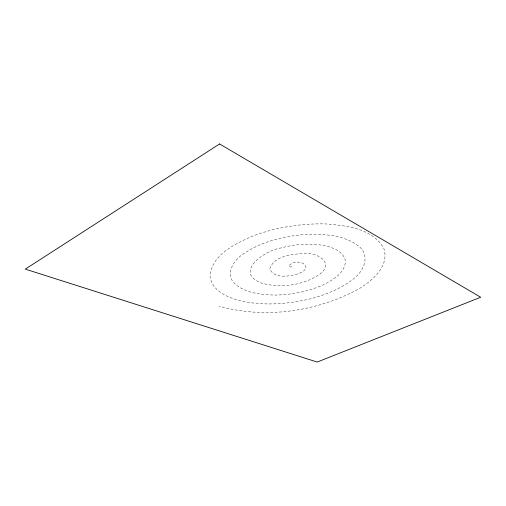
<?xml version="1.0" encoding="UTF-8"?>
<svg xmlns="http://www.w3.org/2000/svg" width="506" height="506" viewBox="0 0 506 506"><rect width="100%" height="100%" fill="white"/><g stroke="black" fill="none" stroke-linecap="round" stroke-linejoin="round"><path stroke-width="0.38" stroke-dasharray="2.53 1.9" d="M292.006 266.807L289.97 266.947L288.749 266.004C296.598 256.137 317.806 267.301 297.174 274.069C288.648 276.478 274.031 278.914 269.818 268.876C273.771 256.017 291.209 254.474 302.664 253.487C316.13 251.646 336.591 262.766 318.476 275.119C301.899 285.542 280.52 288.471 261.703 283.132C232.969 272.272 265.062 250.35 280.501 248.054C295.795 243.949 312.12 242.621 327.629 246.346C334.997 248.522 343.682 252.342 345.377 260.691C345.528 272.329 333.96 279.198 324.947 284.062C309.495 291.361 292.405 294.72 275.372 295.074C261.248 294.789 245.657 293.353 234.594 283.613C225.252 274.492 233.038 260.957 241.963 254.91C259.742 242.115 281.678 236.713 303.195 234.632C322.252 233.772 343.473 234.303 359.209 246.517C370.253 255.897 363.89 270.811 354.2 278.319C341.752 288.49 326.534 294.41 311.177 298.616C289.312 303.998 266.327 305.769 244.082 301.677C230.04 298.565 211.527 292.07 209.927 275.39C212.558 254.436 234.702 244.183 251.792 236.416C275.201 227.498 300.286 223.374 325.314 223.905C346.123 225.587 372.233 228.225 383.807 248.218C389.728 266.188 372.454 280.482 358.893 288.863C316.845 311.658 265.321 319.216 219.022 306.136"/><path stroke-width="0.76" d="M219.579 143.957L25.3 269.129L317.205 362.043L480.7 297.237L219.579 143.957"/></g></svg>
